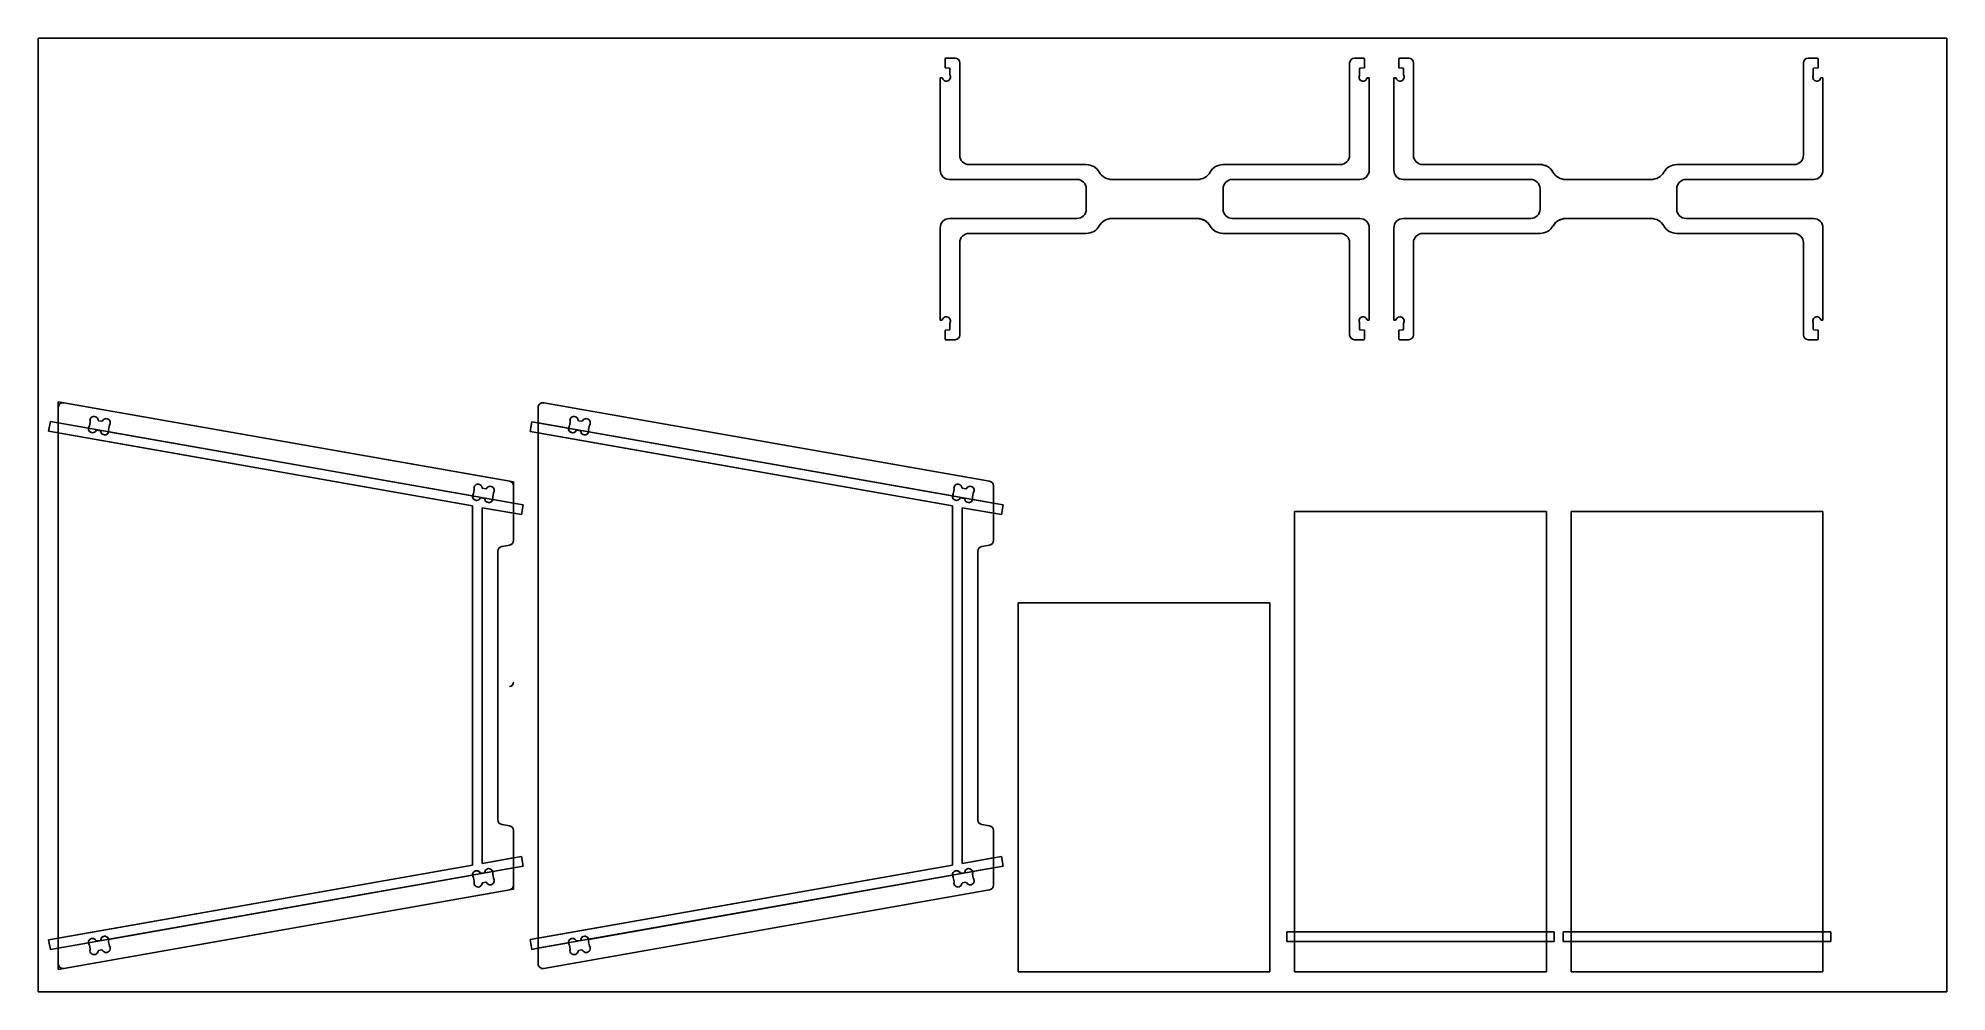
# Model space of a CAD drawing. Extents: x 0 to 2440, y 4 to 1224.
import ezdxf

# ---------------------------------------------------------------- set-up
doc = ezdxf.new("R2010")
doc.units = 0
doc.layers.get('0').update_dxf_attribs({"linetype": 'CONTINUOUS'})
for name, color, linetype in [('BOX_STOCK', 1, 'CONTINUOUS'), ('POCKETS', 171, 'CONTINUOUS'), ('PROFILES_INSIDE', 4, 'CONTINUOUS'), ('PROFILES_OUTSIDE', 6, 'CONTINUOUS')]:
    doc.layers.add(name, color=color, linetype=linetype)

msp = doc.modelspace()

# ---------------------------------------------------------------- linework, layer by layer
at = {"color": 7, "linetype": 'CONTINUOUS'}
for p, q in [((1159.5, 1186.3), (1159.5, 1197.6)), ((1172.3, 1198.6), (1160.5, 1198.6)), ((1694.6, 1198.6), (1682.8, 1198.6)), ((1695.6, 1197.6), (1695.6, 1186.3)), ((1739.6, 1186.3), (1739.6, 1197.6)), ((1752.3, 1198.6), (1740.6, 1198.6)), ((2274.6, 1198.6), (2262.9, 1198.6)), ((2275.6, 1197.6), (2275.6, 1186.3)), ((1153.3, 1173.6), (1153.3, 1055.6)), ((1155.3, 1173.6), (1153.3, 1173.6)), ((1164.9, 1186), (1159.5, 1186.3)), ((1165.8, 1177.1), (1165.8, 1185)), ((1178.3, 1074.6), (1178.3, 1192.6)), ((1676.8, 1192.6), (1676.8, 1074.6)), ((1689.3, 1185), (1689.3, 1177.1)), ((1695.6, 1186.3), (1690.3, 1186)), ((1701.8, 1173.6), (1699.8, 1173.6)), ((1701.8, 1055.6), (1701.8, 1173.6)), ((1733.3, 1173.6), (1733.3, 1055.6)), ((1735.3, 1173.6), (1733.3, 1173.6)), ((1744.9, 1186), (1739.6, 1186.3)), ((1745.8, 1177.1), (1745.8, 1185)), ((1758.3, 1074.6), (1758.3, 1192.6)), ((2256.9, 1192.6), (2256.9, 1074.6)), ((2269.4, 1185), (2269.4, 1177.1)), ((2275.6, 1186.3), (2270.3, 1186)), ((2281.9, 1173.6), (2279.8, 1173.6)), ((2281.9, 1055.6), (2281.9, 1173.6)), ((1340.1, 1062.6), (1190.3, 1062.6)), ((1664.8, 1062.6), (1515, 1062.6)), ((1920.2, 1062.6), (1770.3, 1062.6)), ((2244.9, 1062.6), (2095, 1062.6)), ((1165.3, 1043.6), (1328.1, 1043.6)), ((1340.1, 1031.6), (1340.1, 1005.6)), ((1482, 1043.6), (1373.1, 1043.6)), ((1515, 1005.6), (1515, 1031.6)), ((1527, 1043.6), (1689.8, 1043.6)), ((1745.3, 1043.6), (1908.2, 1043.6)), ((1920.2, 1031.6), (1920.2, 1005.6)), ((2062, 1043.6), (1953.2, 1043.6)), ((2095, 1005.6), (2095, 1031.6)), ((2107, 1043.6), (2269.9, 1043.6)), ((1153.3, 981.6), (1153.3, 863.6)), ((1328.1, 993.6), (1165.3, 993.6)), ((1373.1, 993.6), (1482, 993.6)), ((1689.8, 993.6), (1527, 993.6)), ((1701.8, 863.6), (1701.8, 981.6)), ((1733.3, 981.6), (1733.3, 863.6)), ((1908.2, 993.6), (1745.3, 993.6)), ((1953.2, 993.6), (2062, 993.6)), ((2269.9, 993.6), (2107, 993.6)), ((2281.9, 863.6), (2281.9, 981.6)), ((1178.3, 844.6), (1178.3, 962.5)), ((1190.3, 974.5), (1340.1, 974.5)), ((1515, 974.5), (1664.8, 974.5)), ((1676.8, 962.5), (1676.8, 844.6)), ((1758.3, 844.6), (1758.3, 962.5)), ((1770.3, 974.5), (1920.2, 974.5)), ((2095, 974.5), (2244.9, 974.5)), ((2256.9, 962.5), (2256.9, 844.6)), ((1153.3, 863.6), (1155.3, 863.6)), ((1165.8, 852.2), (1165.8, 860.1)), ((1689.3, 860.1), (1689.3, 852.2)), ((1699.8, 863.6), (1701.8, 863.6)), ((1733.3, 863.6), (1735.3, 863.6)), ((1745.8, 852.2), (1745.8, 860.1)), ((2269.4, 860.1), (2269.4, 852.2)), ((2279.8, 863.6), (2281.9, 863.6)), ((1159.5, 850.9), (1164.9, 851.2)), ((1159.5, 839.6), (1159.5, 850.9)), ((1160.5, 838.6), (1172.3, 838.6)), ((1682.8, 838.6), (1694.6, 838.6)), ((1690.3, 851.2), (1695.6, 850.9)), ((1695.6, 850.9), (1695.6, 839.6)), ((1739.6, 850.9), (1744.9, 851.2)), ((1739.6, 839.6), (1739.6, 850.9)), ((1740.6, 838.6), (1752.3, 838.6)), ((2262.9, 838.6), (2274.6, 838.6)), ((2270.3, 851.2), (2275.6, 850.9)), ((2275.6, 850.9), (2275.6, 839.6)), ((33, 758), (603, 657.5)), ((1216.5, 657.5), (646.5, 758)), ((25.9, 732.1), (25.9, 752)), ((25.9, 732.1), (64.6, 725.3)), ((25.9, 732.1), (25.9, 719.3)), ((65.7, 728.1), (66.6, 733.5)), ((77.5, 735), (81.5, 734.3)), ((639.4, 752), (639.4, 732.1)), ((678.2, 725.3), (639.4, 732.1)), ((639.4, 719.3), (639.4, 732.1)), ((679.3, 728.1), (680.2, 733.4)), ((691.2, 735), (695.1, 734.3)), ((25.9, 73), (25.9, 719.3)), ((555.6, 625.9), (25.9, 719.3)), ((75.4, 722.9), (79.4, 722.2)), ((91.2, 729.1), (90.3, 723.8)), ((90.3, 720.8), (555.6, 638.7)), ((639.4, 719.3), (639.4, 73)), ((639.4, 719.3), (1169.1, 625.9)), ((689, 722.9), (693, 722.2)), ((704.9, 729.1), (703.9, 723.8)), ((1169.1, 638.7), (704, 720.8)), ((556.6, 641.5), (557.6, 646.9)), ((566.4, 636.3), (570.3, 635.6)), ((568.5, 648.5), (572.5, 647.8)), ((582.2, 642.5), (581.3, 637.2)), ((607.9, 651.5), (607.9, 629.5)), ((1170.1, 641.5), (1171.1, 646.9)), ((1179.8, 636.3), (1183.8, 635.6)), ((1182, 648.5), (1186, 647.8)), ((1195.7, 642.5), (1194.7, 637.2)), ((1221.4, 629.5), (1221.4, 651.5)), ((555.6, 166.4), (555.6, 625.9)), ((567.9, 623.7), (567.9, 168.6)), ((607.9, 616.6), (567.9, 623.7)), ((581.3, 634.2), (607.9, 629.5)), ((607.9, 616.6), (607.9, 629.5)), ((607.9, 616.6), (607.9, 581.6)), ((1169.1, 625.9), (1169.1, 166.4)), ((1181.4, 168.6), (1181.4, 623.7)), ((1181.4, 623.7), (1221.4, 616.6)), ((1221.4, 629.5), (1194.8, 634.2)), ((1221.4, 629.5), (1221.4, 616.6)), ((1221.4, 581.6), (1221.4, 616.6)), ((1928.4, 618.9), (1606.4, 618.9)), ((1606.4, 618.9), (1606.4, 80.9)), ((1928.4, 80.9), (1928.4, 618.9)), ((2281.9, 618.9), (1959.9, 618.9)), ((1959.9, 618.9), (1959.9, 80.9)), ((2281.9, 80.9), (2281.9, 618.9)), ((587.9, 224.3), (587.9, 568)), ((592.9, 573.9), (603, 575.7)), ((1201.4, 568), (1201.4, 224.3)), ((1216.5, 575.7), (1206.4, 573.9)), ((1252.9, 502.1), (1252.9, 30.1)), ((1574.9, 502.1), (1252.9, 502.1)), ((1574.9, 30.1), (1574.9, 502.1)), ((603, 216.6), (592.9, 218.4)), ((607.9, 210.7), (607.9, 175.7)), ((1206.4, 218.4), (1216.5, 216.6)), ((1221.4, 175.7), (1221.4, 210.7)), ((567.9, 168.6), (607.9, 175.7)), ((607.9, 162.8), (607.9, 175.7)), ((1221.4, 175.7), (1181.4, 168.6)), ((1221.4, 175.7), (1221.4, 162.8)), ((25.9, 73), (555.6, 166.4)), ((555.6, 153.5), (90.3, 71.5)), ((557.6, 145.4), (556.6, 150.7)), ((570.3, 156.7), (566.4, 156)), ((607.9, 162.8), (581.3, 158.1)), ((581.3, 155.1), (582.2, 149.7)), ((607.9, 162.8), (607.9, 140.7)), ((1169.1, 166.4), (639.4, 73)), ((704, 71.5), (1169.1, 153.5)), ((1171.1, 145.4), (1170.1, 150.7)), ((1183.8, 156.7), (1179.8, 156)), ((1194.7, 155.1), (1195.7, 149.7)), ((1194.8, 158.1), (1221.4, 162.8)), ((1221.4, 140.7), (1221.4, 162.8)), ((603, 134.8), (33, 34.3)), ((572.5, 144.5), (568.5, 143.8)), ((646.5, 34.3), (1216.5, 134.8)), ((1186, 144.5), (1182, 143.8)), ((1606.4, 80.9), (1928.4, 80.9)), ((1606.4, 68.6), (1606.4, 80.9)), ((1928.4, 80.9), (1928.4, 68.6)), ((2281.9, 80.9), (1959.9, 80.9)), ((1959.9, 68.6), (1959.9, 80.9)), ((2281.9, 80.9), (2281.9, 68.6)), ((25.9, 73), (25.9, 60.2)), ((64.6, 67), (25.9, 60.2)), ((25.9, 40.2), (25.9, 60.2)), ((66.6, 58.8), (65.7, 64.2)), ((79.4, 70.1), (75.4, 69.4)), ((81.5, 57.9), (77.5, 57.2)), ((90.3, 68.5), (91.2, 63.2)), ((639.4, 60.2), (639.4, 73)), ((639.4, 60.2), (678.2, 67)), ((639.4, 60.2), (639.4, 40.2)), ((680.2, 58.9), (679.3, 64.2)), ((693, 70.1), (689, 69.4)), ((695.1, 58), (691.2, 57.3)), ((703.9, 68.5), (704.9, 63.2)), ((1606.4, 68.6), (1606.4, 30.1)), ((1928.4, 68.6), (1606.4, 68.6)), ((1928.4, 30.1), (1928.4, 68.6)), ((1959.9, 68.6), (1959.9, 30.1)), ((1959.9, 68.6), (2281.9, 68.6)), ((2281.9, 30.1), (2281.9, 68.6)), ((1252.9, 30.1), (1574.9, 30.1)), ((1606.4, 30.1), (1928.4, 30.1)), ((1959.9, 30.1), (2281.9, 30.1))]:
    msp.add_line(p, q, dxfattribs=at)
for centre, radius, start, end in [((1160.5, 1197.6), 1, 90, 180), ((1172.3, 1192.6), 6, 0, 90), ((1682.8, 1192.6), 6, 90, 180), ((1694.6, 1197.6), 1, 0, 90), ((1740.6, 1197.6), 1, 90, 180), ((1752.3, 1192.6), 6, 0, 90), ((2262.9, 1192.6), 6, 90, 180), ((2274.6, 1197.6), 1, 0, 90), ((1155.3, 1172.6), 1, 17.6005, 90), ((1161.2, 1174.5), 5.17, 197.6005, 24.8879), ((1164.8, 1185), 1, 0, 86.3381), ((1166.8, 1177.1), 1, 180, 204.8879), ((1693.9, 1174.5), 5.17, 155.1121, 342.3995), ((1688.3, 1177.1), 1, 335.1121, 0), ((1690.3, 1185), 1, 93.6619, 180), ((1699.8, 1172.6), 1, 90, 162.3995), ((1735.3, 1172.6), 1, 17.6005, 90), ((1741.2, 1174.5), 5.17, 197.6005, 24.8879), ((1744.8, 1185), 1, 0, 86.3381), ((1746.8, 1177.1), 1, 180, 204.8879), ((2274, 1174.5), 5.17, 155.1121, 342.3995), ((2268.4, 1177.1), 1, 335.1121, 0), ((2270.4, 1185), 1, 93.6619, 180), ((2279.8, 1172.6), 1, 90, 162.3995), ((1190.3, 1074.6), 12, 180, 270), ((1664.8, 1074.6), 12, 270, 0), ((1770.3, 1074.6), 12, 180, 270), ((2244.9, 1074.6), 12, 270, 0), ((1165.3, 1055.6), 12, 180, 270), ((1340.1, 1043.6), 19, 30, 90), ((1373.1, 1062.6), 19.1, 210, 270), ((1482, 1062.6), 19.1, 270, 330), ((1515, 1043.6), 19, 90, 150), ((1689.8, 1055.6), 12, 270, 0), ((1745.3, 1055.6), 12, 180, 270), ((1920.2, 1043.6), 19.1, 30, 90), ((1953.2, 1062.6), 19.1, 210, 270), ((2062, 1062.6), 19.1, 270, 330), ((2095, 1043.6), 19, 90, 150), ((2269.9, 1055.6), 12, 270, 0), ((1328.1, 1031.6), 12, 0, 90), ((1527, 1031.6), 12, 90, 180), ((1908.2, 1031.6), 12, 0, 90), ((2107, 1031.6), 12, 90, 180), ((1328.1, 1005.6), 12, 270, 0), ((1527, 1005.6), 12, 180, 270), ((1908.2, 1005.6), 12, 270, 0), ((2107, 1005.6), 12, 180, 270), ((1165.3, 981.6), 12, 90, 180), ((1340.1, 993.6), 19.1, 270, 330), ((1373.1, 974.5), 19.1, 90, 150), ((1482, 974.5), 19.1, 30, 90), ((1515, 993.6), 19, 210, 270), ((1689.8, 981.6), 12, 0, 90), ((1745.3, 981.6), 12, 90, 180), ((1920.2, 993.6), 19.1, 270, 330), ((1953.2, 974.5), 19.1, 90, 150), ((2062, 974.5), 19.1, 30, 90), ((2095, 993.6), 19.1, 210, 270), ((2269.9, 981.6), 12, 0, 90), ((1190.3, 962.5), 12, 90, 180), ((1664.8, 962.5), 12, 0, 90), ((1770.3, 962.5), 12, 90, 180), ((2244.9, 962.5), 12, 0, 90), ((1155.3, 864.6), 1, 270, 342.3995), ((1161.2, 862.7), 5.17, 335.1121, 162.3995), ((1166.8, 860.1), 1, 155.1121, 180), ((1693.9, 862.7), 5.17, 17.6005, 204.8879), ((1688.3, 860.1), 1, 0, 24.8879), ((1699.8, 864.6), 1, 197.6005, 270), ((1735.3, 864.6), 1, 270, 342.3995), ((1741.2, 862.7), 5.17, 335.1121, 162.3995), ((1746.8, 860.1), 1, 155.1121, 180), ((2274, 862.7), 5.17, 17.6005, 204.8879), ((2268.4, 860.1), 1, 0, 24.8879), ((2279.8, 864.6), 1, 197.6005, 270), ((1160.5, 839.6), 1, 180, 270), ((1164.8, 852.2), 1, 273.6619, 0), ((1172.3, 844.6), 6, 270, 0), ((1682.8, 844.6), 6, 180, 270), ((1690.3, 852.2), 1, 180, 266.3381), ((1694.6, 839.6), 1, 270, 0), ((1740.6, 839.6), 1, 180, 270), ((1744.8, 852.2), 1, 273.6619, 0), ((1752.3, 844.6), 6, 270, 0), ((2262.9, 844.6), 6, 180, 270), ((2270.4, 852.2), 1, 180, 266.3381), ((2274.6, 839.6), 1, 270, 0), ((31.9, 752), 6, 80, 180), ((645.4, 752), 6, 80, 180), ((71.6, 735.2), 5.17, 7.6005, 194.8878), ((65.6, 733.6), 1, 350, 14.8878), ((77.7, 736), 1, 187.6005, 260), ((81.7, 735.3), 1, 260, 332.3995), ((87.2, 732.5), 5.17, 325.1122, 152.3995), ((685.2, 735.2), 5.17, 7.6005, 194.8878), ((679.3, 733.6), 1, 350, 14.8878), ((691.3, 736), 1, 187.6005, 260), ((695.3, 735.3), 1, 260, 332.3995), ((700.8, 732.4), 5.17, 325.1122, 152.3995), ((69.7, 724.8), 5.17, 145.1121, 173.9447), ((69.7, 724.8), 5.17, 173.9447, 332.3995), ((64.7, 728.3), 1, 325.1121, 350), ((75.2, 721.9), 1, 80, 152.3995), ((79.2, 721.2), 1, 7.6005, 80), ((85.3, 722), 5.17, 187.6005, 346.0552), ((91.3, 723.6), 1, 170, 194.8879), ((85.3, 722), 5.17, 346.0552, 14.8879), ((92.2, 728.9), 1, 145.1122, 170), ((683.4, 724.7), 5.17, 145.1121, 173.9447), ((683.4, 724.7), 5.17, 173.9447, 332.3995), ((678.3, 728.3), 1, 325.1121, 350), ((688.8, 721.9), 1, 80, 152.3995), ((692.8, 721.2), 1, 7.6005, 80), ((698.9, 722), 5.17, 187.6005, 346.0552), ((704.9, 723.6), 1, 170, 194.8879), ((698.9, 722), 5.17, 346.0552, 14.8879), ((705.8, 728.9), 1, 145.1122, 170), ((560.7, 638.2), 5.17, 145.1121, 173.9447), ((560.7, 638.2), 5.17, 173.9447, 332.3995), ((555.7, 641.7), 1, 325.1121, 350), ((562.6, 648.6), 5.17, 7.6005, 194.8878), ((556.6, 647.1), 1, 350, 14.8878), ((566.2, 635.3), 1, 80, 152.3995), ((568.7, 649.5), 1, 187.6005, 260), ((570.2, 634.6), 1, 7.6005, 80), ((576.3, 635.4), 5.17, 187.6005, 346.0552), ((572.7, 648.8), 1, 260, 332.3995), ((578.1, 645.9), 5.17, 325.1122, 152.3995), ((582.3, 637), 1, 170, 194.8879), ((576.3, 635.4), 5.17, 346.0552, 14.8879), ((583.2, 642.4), 1, 145.1122, 170), ((601.9, 651.5), 6, 0, 80), ((1174.2, 638.2), 5.17, 173.9447, 332.3995), ((1174.2, 638.2), 5.17, 145.1121, 173.9447), ((1169.1, 641.7), 1, 325.1121, 350), ((1176, 648.6), 5.17, 7.6005, 194.8878), ((1170.1, 647.1), 1, 350, 14.8878), ((1179.7, 635.3), 1, 80, 152.3995), ((1182.2, 649.5), 1, 187.6005, 260), ((1183.7, 634.6), 1, 7.6005, 80), ((1189.8, 635.4), 5.17, 187.6005, 346.0552), ((1186.1, 648.8), 1, 260, 332.3995), ((1191.6, 645.9), 5.17, 325.1122, 152.3995), ((1195.7, 637), 1, 170, 194.8879), ((1189.8, 635.4), 5.17, 346.0552, 14.8879), ((1196.7, 642.4), 1, 145.1122, 170), ((1215.4, 651.5), 6, 0, 80), ((593.9, 568), 6, 100, 180), ((601.9, 581.6), 6, 280, 0), ((1207.4, 568), 6, 100, 180), ((1215.4, 581.6), 6, 280, 0), ((593.9, 224.3), 6, 180, 260), ((1207.4, 224.3), 6, 180, 260), ((601.9, 210.7), 6, 0, 80), ((1215.4, 210.7), 6, 0, 80), ((560.7, 154.1), 5.17, 27.6005, 186.0552), ((560.7, 154.1), 5.17, 186.0552, 214.8878), ((555.7, 150.6), 1, 10, 34.8878), ((566.2, 157), 1, 207.6005, 280), ((570.2, 157.7), 1, 280, 352.3995), ((576.3, 156.8), 5.17, 13.9447, 172.3995), ((578.1, 146.4), 5.17, 207.6005, 34.8879), ((576.3, 156.8), 5.17, 345.1122, 13.9447), ((582.3, 155.3), 1, 165.1122, 190), ((583.2, 149.9), 1, 190, 214.8879), ((1174.2, 154.1), 5.17, 27.6005, 186.0552), ((1174.2, 154.1), 5.17, 186.0552, 214.8878), ((1169.1, 150.6), 1, 10, 34.8878), ((1179.7, 157), 1, 207.6005, 280), ((1183.7, 157.7), 1, 280, 352.3995), ((1189.8, 156.8), 5.17, 13.9447, 172.3995), ((1191.6, 146.4), 5.17, 207.6005, 34.8879), ((1195.7, 155.3), 1, 165.1122, 190), ((1189.8, 156.8), 5.17, 345.1122, 13.9447), ((1196.7, 149.9), 1, 190, 214.8879), ((562.6, 143.6), 5.17, 165.1121, 352.3995), ((556.6, 145.2), 1, 345.1121, 10), ((568.7, 142.8), 1, 100, 172.3995), ((572.7, 143.5), 1, 27.6005, 100), ((601.9, 140.7), 6, 280, 0), ((1176, 143.6), 5.17, 165.1121, 352.3995), ((1170.1, 145.2), 1, 345.1121, 10), ((1182.2, 142.8), 1, 100, 172.3995), ((1186.1, 143.5), 1, 27.6005, 100), ((1215.4, 140.7), 6, 280, 0), ((85.3, 70.3), 5.17, 13.9447, 172.3995), ((698.9, 70.3), 5.17, 13.9447, 172.3995), ((69.7, 67.5), 5.17, 27.6005, 186.0552), ((69.7, 67.5), 5.17, 186.0552, 214.8878), ((64.7, 64), 1, 10, 34.8878), ((71.6, 57.1), 5.17, 165.1121, 352.3995), ((65.6, 58.7), 1, 345.1121, 10), ((75.2, 70.4), 1, 207.6005, 280), ((77.7, 56.3), 1, 100, 172.3995), ((79.2, 71.1), 1, 280, 352.3995), ((81.7, 57), 1, 27.6005, 100), ((87.2, 59.8), 5.17, 207.6005, 34.8879), ((85.3, 70.3), 5.17, 345.1122, 13.9447), ((91.3, 68.7), 1, 165.1122, 190), ((92.2, 63.3), 1, 190, 214.8879), ((683.4, 67.5), 5.17, 27.6005, 186.0552), ((683.4, 67.5), 5.17, 186.0552, 214.8878), ((678.3, 64), 1, 10, 34.8878), ((685.2, 57.1), 5.17, 165.1121, 352.3995), ((679.3, 58.7), 1, 345.1121, 10), ((688.8, 70.4), 1, 207.6005, 280), ((691.3, 56.3), 1, 100, 172.3995), ((692.8, 71.1), 1, 280, 352.3995), ((695.3, 57), 1, 27.6005, 100), ((700.8, 59.8), 5.17, 207.6005, 34.8879), ((698.9, 70.3), 5.17, 345.1122, 13.9447), ((704.9, 68.7), 1, 165.1122, 190), ((705.8, 63.4), 1, 190, 214.8879), ((31.9, 40.2), 6, 180, 280), ((645.4, 40.2), 6, 180, 280)]:
    msp.add_arc(centre, radius, start, end, dxfattribs=at)
at = {"layer": 'BOX_STOCK'}
for p, q in [((2440.2, 1224.3), (0.2, 1224.3)), ((0.2, 1224.3), (0.2, 4.3)), ((2440.2, 4.3), (2440.2, 1224.3)), ((0.2, 4.3), (2440.2, 4.3))]:
    msp.add_line(p, q, dxfattribs=at)
at = {"layer": 'POCKETS'}
for p, q in [((15.8, 733.9), (13.6, 721.4)), ((25.7, 732.2), (15.8, 733.9)), ((610.4, 629.1), (25.7, 732.2)), ((631.4, 733.5), (629.2, 721.1)), ((641.2, 731.8), (631.4, 733.5)), ((13.6, 721.4), (23.5, 719.7)), ((23.5, 719.7), (555.6, 625.9)), ((629.2, 721.1), (639, 719.3)), ((639, 719.3), (1169.1, 625.9)), ((1223.9, 629.1), (641.2, 731.8)), ((555.6, 625.9), (555.6, 166.4)), ((567.9, 623.7), (608.2, 616.6)), ((567.9, 168.6), (567.9, 623.7)), ((608.2, 616.6), (618.1, 614.8)), ((620.3, 627.3), (610.4, 629.1)), ((618.1, 614.8), (620.3, 627.3)), ((1169.1, 625.9), (1169.1, 166.4)), ((1181.4, 623.7), (1221.7, 616.6)), ((1181.4, 168.6), (1181.4, 623.7)), ((1221.7, 616.6), (1231.6, 614.8)), ((1233.8, 627.3), (1223.9, 629.1)), ((1231.6, 614.8), (1233.8, 627.3)), ((608.2, 175.7), (567.9, 168.6)), ((618.1, 177.4), (608.2, 175.7)), ((620.3, 165), (618.1, 177.4)), ((1221.7, 175.7), (1181.4, 168.6)), ((1231.6, 177.4), (1221.7, 175.7)), ((1233.8, 165), (1231.6, 177.4)), ((555.6, 166.4), (23.5, 72.6)), ((25.7, 60.1), (610.4, 163.2)), ((610.4, 163.2), (620.3, 165)), ((1169.1, 166.4), (639, 73)), ((641.2, 60.5), (1223.9, 163.2)), ((1223.9, 163.2), (1233.8, 165)), ((1938.4, 80.9), (1596.4, 80.9)), ((1596.4, 80.9), (1596.4, 68.6)), ((1938.4, 68.6), (1938.4, 80.9)), ((2291.9, 80.9), (1949.9, 80.9)), ((1949.9, 80.9), (1949.9, 68.6)), ((2291.9, 68.6), (2291.9, 80.9)), ((23.5, 72.6), (13.6, 70.9)), ((13.6, 70.9), (15.8, 58.4)), ((15.8, 58.4), (25.7, 60.1)), ((639, 73), (629.2, 71.2)), ((629.2, 71.2), (631.4, 58.7)), ((631.4, 58.7), (641.2, 60.5)), ((1596.4, 68.6), (1938.4, 68.6)), ((1949.9, 68.6), (2291.9, 68.6))]:
    msp.add_line(p, q, dxfattribs=at)
at = {"layer": 'PROFILES_INSIDE'}
for p, q in [((66.6, 733.5), (65.7, 728.1)), ((81.5, 734.3), (77.5, 735)), ((680.2, 733.4), (679.3, 728.1)), ((695.1, 734.3), (691.2, 735)), ((75.4, 722.9), (79.4, 722.2)), ((90.3, 723.8), (91.2, 729.1)), ((689, 722.9), (693, 722.2)), ((703.9, 723.8), (704.9, 729.1)), ((557.6, 646.9), (556.6, 641.5)), ((566.4, 636.3), (570.3, 635.6)), ((572.5, 647.8), (568.5, 648.5)), ((581.3, 637.2), (582.2, 642.5)), ((1171.1, 646.9), (1170.1, 641.5)), ((1179.8, 636.3), (1183.8, 635.6)), ((1186, 647.8), (1182, 648.5)), ((1194.7, 637.2), (1195.7, 642.5)), ((556.6, 150.7), (557.6, 145.4)), ((570.3, 156.7), (566.4, 156)), ((582.2, 149.7), (581.3, 155.1)), ((1170.1, 150.7), (1171.1, 145.4)), ((1183.8, 156.7), (1179.8, 156)), ((1195.7, 149.7), (1194.7, 155.1)), ((568.5, 143.8), (572.5, 144.5)), ((1182, 143.8), (1186, 144.5)), ((65.7, 64.2), (66.6, 58.8)), ((79.4, 70.1), (75.4, 69.4)), ((77.5, 57.2), (81.5, 57.9)), ((91.2, 63.2), (90.3, 68.5)), ((679.3, 64.2), (680.2, 58.9)), ((693, 70.1), (689, 69.4)), ((691.2, 57.3), (695.1, 58)), ((704.9, 63.2), (703.9, 68.5))]:
    msp.add_line(p, q, dxfattribs=at)
for centre, radius, start, end in [((71.6, 735.2), 5.17, 7.6005, 194.8878), ((65.6, 733.6), 1, 350, 14.8878), ((77.7, 736), 1, 187.6005, 260), ((81.7, 735.3), 1, 260, 332.3995), ((87.2, 732.5), 5.17, 325.1122, 152.3995), ((685.2, 735.2), 5.17, 7.6005, 194.8878), ((679.3, 733.6), 1, 350, 14.8878), ((691.3, 736), 1, 187.6005, 260), ((695.3, 735.3), 1, 260, 332.3995), ((700.8, 732.4), 5.17, 325.1122, 152.3995), ((69.7, 724.8), 5.17, 145.1121, 332.3995), ((64.7, 728.3), 1, 325.1121, 350), ((75.2, 721.9), 1, 80, 152.3995), ((79.2, 721.2), 1, 7.6005, 80), ((85.3, 722), 5.17, 187.6005, 14.8879), ((91.3, 723.6), 1, 170, 194.8879), ((92.2, 728.9), 1, 145.1122, 170), ((683.4, 724.7), 5.17, 145.1121, 332.3995), ((678.3, 728.3), 1, 325.1121, 350), ((688.8, 721.9), 1, 80, 152.3995), ((692.8, 721.2), 1, 7.6005, 80), ((698.9, 722), 5.17, 187.6005, 14.8879), ((704.9, 723.6), 1, 170, 194.8879), ((705.8, 728.9), 1, 145.1122, 170), ((560.7, 638.2), 5.17, 145.1121, 332.3995), ((555.7, 641.7), 1, 325.1121, 350), ((562.6, 648.6), 5.17, 7.6005, 194.8878), ((556.6, 647.1), 1, 350, 14.8878), ((566.2, 635.3), 1, 80, 152.3995), ((568.7, 649.5), 1, 187.6005, 260), ((570.2, 634.6), 1, 7.6005, 80), ((576.3, 635.4), 5.17, 187.6005, 14.8879), ((572.7, 648.8), 1, 260, 332.3995), ((578.1, 645.9), 5.17, 325.1122, 152.3995), ((582.3, 637), 1, 170, 194.8879), ((583.2, 642.4), 1, 145.1122, 170), ((1174.2, 638.2), 5.17, 145.1121, 332.3995), ((1169.1, 641.7), 1, 325.1121, 350), ((1176, 648.6), 5.17, 7.6005, 194.8878), ((1170.1, 647.1), 1, 350, 14.8878), ((1179.7, 635.3), 1, 80, 152.3995), ((1182.2, 649.5), 1, 187.6005, 260), ((1183.7, 634.6), 1, 7.6005, 80), ((1189.8, 635.4), 5.17, 187.6005, 14.8879), ((1186.1, 648.8), 1, 260, 332.3995), ((1191.6, 645.9), 5.17, 325.1122, 152.3995), ((1195.7, 637), 1, 170, 194.8879), ((1196.7, 642.4), 1, 145.1122, 170), ((601.9, 400.7), 6, 280, 0), ((560.7, 154.1), 5.17, 27.6005, 214.8878), ((555.7, 150.6), 1, 10, 34.8878), ((566.2, 157), 1, 207.6005, 280), ((570.2, 157.7), 1, 280, 352.3995), ((576.3, 156.8), 5.17, 345.1122, 172.3995), ((578.1, 146.4), 5.17, 207.6005, 34.8879), ((582.3, 155.3), 1, 165.1122, 190), ((583.2, 149.9), 1, 190, 214.8879), ((1174.2, 154.1), 5.17, 27.6005, 214.8878), ((1169.1, 150.6), 1, 10, 34.8878), ((1179.7, 157), 1, 207.6005, 280), ((1183.7, 157.7), 1, 280, 352.3995), ((1189.8, 156.8), 5.17, 345.1122, 172.3995), ((1191.6, 146.4), 5.17, 207.6005, 34.8879), ((1195.7, 155.3), 1, 165.1122, 190), ((1196.7, 149.9), 1, 190, 214.8879), ((562.6, 143.6), 5.17, 165.1121, 352.3995), ((556.6, 145.2), 1, 345.1121, 10), ((568.7, 142.8), 1, 100, 172.3995), ((572.7, 143.5), 1, 27.6005, 100), ((1176, 143.6), 5.17, 165.1121, 352.3995), ((1170.1, 145.2), 1, 345.1121, 10), ((1182.2, 142.8), 1, 100, 172.3995), ((1186.1, 143.5), 1, 27.6005, 100), ((85.3, 70.3), 5.17, 345.1122, 172.3995), ((698.9, 70.3), 5.17, 345.1122, 172.3995), ((69.7, 67.5), 5.17, 27.6005, 214.8878), ((64.7, 64), 1, 10, 34.8878), ((71.6, 57.1), 5.17, 165.1121, 352.3995), ((65.6, 58.7), 1, 345.1121, 10), ((75.2, 70.4), 1, 207.6005, 280), ((77.7, 56.3), 1, 100, 172.3995), ((79.2, 71.1), 1, 280, 352.3995), ((81.7, 57), 1, 27.6005, 100), ((87.2, 59.8), 5.17, 207.6005, 34.8879), ((91.3, 68.7), 1, 165.1122, 190), ((92.2, 63.3), 1, 190, 214.8879), ((683.4, 67.5), 5.17, 27.6005, 214.8878), ((678.3, 64), 1, 10, 34.8878), ((685.2, 57.1), 5.17, 165.1121, 352.3995), ((679.3, 58.7), 1, 345.1121, 10), ((688.8, 70.4), 1, 207.6005, 280), ((691.3, 56.3), 1, 100, 172.3995), ((692.8, 71.1), 1, 280, 352.3995), ((695.3, 57), 1, 27.6005, 100), ((700.8, 59.8), 5.17, 207.6005, 34.8879), ((704.9, 68.7), 1, 165.1122, 190), ((705.8, 63.4), 1, 190, 214.8879)]:
    msp.add_arc(centre, radius, start, end, dxfattribs=at)
at = {"layer": 'PROFILES_OUTSIDE'}
for p, q in [((1159.5, 1197.6), (1159.5, 1186.3)), ((1172.3, 1198.6), (1160.5, 1198.6)), ((1694.6, 1198.6), (1682.8, 1198.6)), ((1695.6, 1186.3), (1695.6, 1197.6)), ((1739.6, 1197.6), (1739.6, 1186.3)), ((1752.3, 1198.6), (1740.6, 1198.6)), ((2274.6, 1198.6), (2262.9, 1198.6)), ((2275.6, 1186.3), (2275.6, 1197.6)), ((1153.3, 1173.6), (1153.3, 1055.6)), ((1155.3, 1173.6), (1153.3, 1173.6)), ((1159.5, 1186.3), (1164.9, 1186)), ((1165.8, 1185), (1165.8, 1177.1)), ((1178.3, 1074.6), (1178.3, 1192.6)), ((1676.8, 1192.6), (1676.8, 1074.6)), ((1689.3, 1177.1), (1689.3, 1185)), ((1690.3, 1186), (1695.6, 1186.3)), ((1701.8, 1173.6), (1699.8, 1173.6)), ((1701.8, 1055.6), (1701.8, 1173.6)), ((1733.3, 1173.6), (1733.3, 1055.6)), ((1735.3, 1173.6), (1733.3, 1173.6)), ((1739.6, 1186.3), (1744.9, 1186)), ((1745.8, 1185), (1745.8, 1177.1)), ((1758.3, 1074.6), (1758.3, 1192.6)), ((2256.9, 1192.6), (2256.9, 1074.6)), ((2269.4, 1177.1), (2269.4, 1185)), ((2270.3, 1186), (2275.6, 1186.3)), ((2281.9, 1173.6), (2279.8, 1173.6)), ((2281.9, 1055.6), (2281.9, 1173.6)), ((1340.1, 1062.6), (1190.3, 1062.6)), ((1664.8, 1062.6), (1515, 1062.6)), ((1920.2, 1062.6), (1770.3, 1062.6)), ((2244.9, 1062.6), (2095, 1062.6)), ((1165.3, 1043.6), (1328.1, 1043.6)), ((1340.1, 1031.6), (1340.1, 1005.6)), ((1482, 1043.6), (1373.1, 1043.6)), ((1515, 1005.6), (1515, 1031.6)), ((1527, 1043.6), (1689.8, 1043.6)), ((1745.3, 1043.6), (1908.2, 1043.6)), ((1920.2, 1031.6), (1920.2, 1005.6)), ((2062, 1043.6), (1953.2, 1043.6)), ((2095, 1005.6), (2095, 1031.6)), ((2107, 1043.6), (2269.9, 1043.6)), ((1153.3, 981.6), (1153.3, 863.6)), ((1328.1, 993.6), (1165.3, 993.6)), ((1373.1, 993.6), (1482, 993.6)), ((1689.8, 993.6), (1527, 993.6)), ((1701.8, 863.6), (1701.8, 981.6)), ((1733.3, 981.6), (1733.3, 863.6)), ((1908.2, 993.6), (1745.3, 993.6)), ((1953.2, 993.6), (2062, 993.6)), ((2269.9, 993.6), (2107, 993.6)), ((2281.9, 863.6), (2281.9, 981.6)), ((1178.3, 844.6), (1178.3, 962.5)), ((1190.3, 974.5), (1340.1, 974.5)), ((1515, 974.5), (1664.8, 974.5)), ((1676.8, 962.5), (1676.8, 844.6)), ((1758.3, 844.6), (1758.3, 962.5)), ((1770.3, 974.5), (1920.2, 974.5)), ((2095, 974.5), (2244.9, 974.5)), ((2256.9, 962.5), (2256.9, 844.6)), ((1153.3, 863.6), (1155.3, 863.6)), ((1165.8, 860.1), (1165.8, 852.2)), ((1689.3, 852.2), (1689.3, 860.1)), ((1699.8, 863.6), (1701.8, 863.6)), ((1733.3, 863.6), (1735.3, 863.6)), ((1745.8, 860.1), (1745.8, 852.2)), ((2269.4, 852.2), (2269.4, 860.1)), ((2279.8, 863.6), (2281.9, 863.6)), ((1164.9, 851.2), (1159.5, 850.9)), ((1159.5, 850.9), (1159.5, 839.6)), ((1160.5, 838.6), (1172.3, 838.6)), ((1682.8, 838.6), (1694.6, 838.6)), ((1695.6, 850.9), (1690.3, 851.2)), ((1695.6, 839.6), (1695.6, 850.9)), ((1744.9, 851.2), (1739.6, 850.9)), ((1739.6, 850.9), (1739.6, 839.6)), ((1740.6, 838.6), (1752.3, 838.6)), ((2262.9, 838.6), (2274.6, 838.6)), ((2275.6, 850.9), (2270.3, 851.2)), ((2275.6, 839.6), (2275.6, 850.9)), ((607.9, 656.6), (25.9, 759.2)), ((25.9, 759.2), (25.9, 33.1)), ((1216.5, 657.5), (646.5, 758)), ((639.4, 752), (639.4, 40.2)), ((607.9, 581.6), (607.9, 656.6)), ((1221.4, 581.6), (1221.4, 651.5)), ((1928.4, 618.9), (1606.4, 618.9)), ((1606.4, 618.9), (1606.4, 30.1)), ((1928.4, 30.1), (1928.4, 618.9)), ((1959.9, 618.9), (1959.9, 30.1)), ((2281.9, 618.9), (1959.9, 618.9)), ((2281.9, 30.1), (2281.9, 618.9)), ((587.9, 224.3), (587.9, 568)), ((592.9, 573.9), (603, 575.7)), ((1201.4, 224.3), (1201.4, 568)), ((1206.4, 573.9), (1216.5, 575.7)), ((1574.9, 502.1), (1252.9, 502.1)), ((1252.9, 502.1), (1252.9, 30.1)), ((1574.9, 30.1), (1574.9, 502.1)), ((603, 216.6), (592.9, 218.4)), ((607.9, 135.7), (607.9, 210.7)), ((1216.5, 216.6), (1206.4, 218.4)), ((1221.4, 140.7), (1221.4, 210.7)), ((25.9, 33.1), (607.9, 135.7)), ((646.5, 34.3), (1216.5, 134.8)), ((1252.9, 30.1), (1574.9, 30.1)), ((1606.4, 30.1), (1928.4, 30.1)), ((1959.9, 30.1), (2281.9, 30.1))]:
    msp.add_line(p, q, dxfattribs=at)
for centre, radius, start, end in [((1160.5, 1197.6), 1, 90, 180), ((1172.3, 1192.6), 6, 0, 90), ((1682.8, 1192.6), 6, 90, 180), ((1694.6, 1197.6), 1, 0, 90), ((1740.6, 1197.6), 1, 90, 180), ((1752.3, 1192.6), 6, 0, 90), ((2262.9, 1192.6), 6, 90, 180), ((2274.6, 1197.6), 1, 0, 90), ((1155.3, 1172.6), 1, 17.6005, 90), ((1161.2, 1174.5), 5.17, 197.6005, 24.8879), ((1164.8, 1185), 1, 0, 86.3381), ((1166.8, 1177.1), 1, 180, 204.8879), ((1693.9, 1174.5), 5.17, 155.1121, 342.3995), ((1688.3, 1177.1), 1, 335.1121, 0), ((1690.3, 1185), 1, 93.6619, 180), ((1699.8, 1172.6), 1, 90, 162.3995), ((1735.3, 1172.6), 1, 17.6005, 90), ((1741.2, 1174.5), 5.17, 197.6005, 24.8879), ((1744.8, 1185), 1, 0, 86.3381), ((1746.8, 1177.1), 1, 180, 204.8879), ((2274, 1174.5), 5.17, 155.1121, 342.3995), ((2268.4, 1177.1), 1, 335.1121, 0), ((2270.4, 1185), 1, 93.6619, 180), ((2279.8, 1172.6), 1, 90, 162.3995), ((1190.3, 1074.6), 12, 180, 270), ((1664.8, 1074.6), 12, 270, 0), ((1770.3, 1074.6), 12, 180, 270), ((2244.9, 1074.6), 12, 270, 0), ((1165.3, 1055.6), 12, 180, 270), ((1340.1, 1043.6), 19, 30, 90), ((1373.1, 1062.6), 19.1, 210, 270), ((1482, 1062.6), 19.1, 270, 330), ((1515, 1043.6), 19, 90, 150), ((1689.8, 1055.6), 12, 270, 0), ((1745.3, 1055.6), 12, 180, 270), ((1920.2, 1043.6), 19, 30, 90), ((1953.2, 1062.6), 19.1, 210, 270), ((2062, 1062.6), 19.1, 270, 330), ((2095, 1043.6), 19, 90, 150), ((2269.9, 1055.6), 12, 270, 0), ((1328.1, 1031.6), 12, 0, 90), ((1527, 1031.6), 12, 90, 180), ((1908.2, 1031.6), 12, 0, 90), ((2107, 1031.6), 12, 90, 180), ((1328.1, 1005.6), 12, 270, 0), ((1527, 1005.6), 12, 180, 270), ((1908.2, 1005.6), 12, 270, 0), ((2107, 1005.6), 12, 180, 270), ((1165.3, 981.6), 12, 90, 180), ((1340.1, 993.6), 19.1, 270, 330), ((1373.1, 974.5), 19.1, 90, 150), ((1482, 974.5), 19, 30, 90), ((1515, 993.6), 19.1, 210, 270), ((1689.8, 981.6), 12, 0, 90), ((1745.3, 981.6), 12, 90, 180), ((1920.2, 993.6), 19.1, 270, 330), ((1953.2, 974.5), 19, 90, 150), ((2062, 974.5), 19.1, 30, 90), ((2095, 993.6), 19.1, 210, 270), ((2269.9, 981.6), 12, 0, 90), ((1190.3, 962.5), 12, 90, 180), ((1664.8, 962.5), 12, 0, 90), ((1770.3, 962.5), 12, 90, 180), ((2244.9, 962.5), 12, 0, 90), ((1155.3, 864.6), 1, 270, 342.3995), ((1161.2, 862.7), 5.17, 335.1121, 162.3995), ((1166.8, 860.1), 1, 155.1121, 180), ((1693.9, 862.7), 5.17, 17.6005, 204.8879), ((1688.3, 860.1), 1, 0, 24.8879), ((1699.8, 864.6), 1, 197.6005, 270), ((1735.3, 864.6), 1, 270, 342.3995), ((1741.2, 862.7), 5.17, 335.1121, 162.3995), ((1746.8, 860.1), 1, 155.1121, 180), ((2274, 862.7), 5.17, 17.6005, 204.8879), ((2268.4, 860.1), 1, 0, 24.8879), ((2279.8, 864.6), 1, 197.6005, 270), ((1160.5, 839.6), 1, 180, 270), ((1164.8, 852.2), 1, 273.6619, 0), ((1172.3, 844.6), 6, 270, 0), ((1682.8, 844.6), 6, 180, 270), ((1690.3, 852.2), 1, 180, 266.3381), ((1694.6, 839.6), 1, 270, 0), ((1740.6, 839.6), 1, 180, 270), ((1744.8, 852.2), 1, 273.6619, 0), ((1752.3, 844.6), 6, 270, 0), ((2262.9, 844.6), 6, 180, 270), ((2270.4, 852.2), 1, 180, 266.3381), ((2274.6, 839.6), 1, 270, 0), ((645.4, 752), 6, 80, 180), ((1215.4, 651.5), 6, 0, 80), ((593.9, 568), 6, 100, 180), ((601.9, 581.6), 6, 280, 0), ((1207.4, 568), 6, 100, 180), ((1215.4, 581.6), 6, 280, 0), ((593.9, 224.3), 6, 180, 260), ((1207.4, 224.3), 6, 180, 260), ((601.9, 210.7), 6, 0, 80), ((1215.4, 210.7), 6, 0, 80), ((1215.4, 140.7), 6, 280, 0), ((645.4, 40.2), 6, 180, 280)]:
    msp.add_arc(centre, radius, start, end, dxfattribs=at)

doc.saveas('drawing.dxf')
